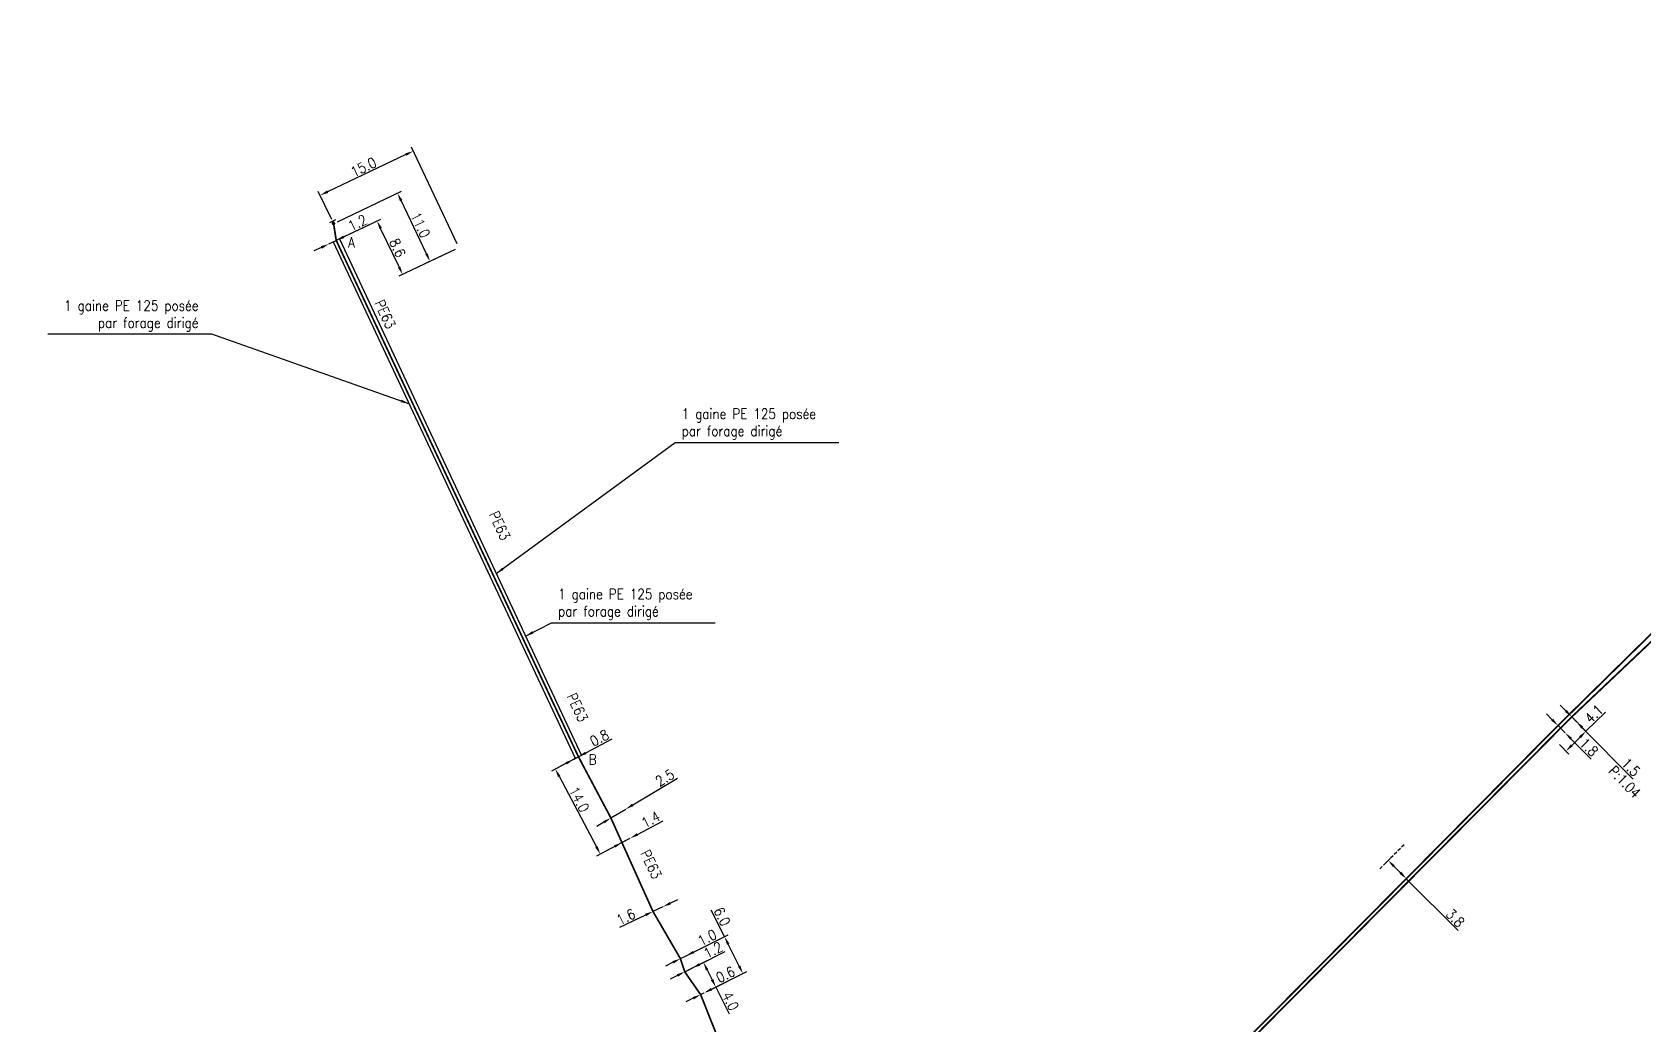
# Model space of a CAD drawing. Header units: millimetres. Extents: x 123014 to 124000, y 123995 to 125000.
# Drawn here: x 123435.6 to 123670.2, y 124435.1 to 124579.6 of the extents above; entities that cross this region are included whole.
import ezdxf
from ezdxf.enums import TextEntityAlignment as Align

# ---------------------------------------------------------------- set-up
doc = ezdxf.new("R2010")
doc.units = ezdxf.units.MM
doc.header["$PDMODE"] = 34
doc.linetypes.add('DASHED', pattern=[0.75, 0.5, -0.25])
doc.layers.get('0').update_dxf_attribs({"linetype": 'CONTINUOUS'})
doc.layers.get('DEFPOINTS').update_dxf_attribs({"linetype": 'CONTINUOUS'})
for name, color, linetype in [('G_110', 6, 'CONTINUOUS'), ('G_120', 4, 'CONTINUOUS'), ('G_300', 7, 'CONTINUOUS'), ('G_340', 7, 'CONTINUOUS'), ('G_400', 7, 'CONTINUOUS')]:
    doc.layers.add(name, color=color, linetype=linetype)
doc.styles.add('G_ROMANS', font='ROMANS.SHX', dxfattribs={"width": 0.75})
doc.styles.get("Standard").update_dxf_attribs({"font": 'romans.shx', "width": 0.85})
doc.linetypes.add('G_typB_AP', pattern='A,5,-0.3,["o",Standard,S=1.5,R=0,X=0,Y=-0.5],-1.65', length=6.95)
doc.linetypes.add('G_typC_AP', pattern='A,5,-0.3,["X",Standard,S=1,R=0,X=0,Y=-0.5],-1.2', length=6.5)
doc.dimstyles.get("Standard").update_dxf_attribs({"dimtxt": 1.5, "dimasz": 1.2, "dimexe": 0.625, "dimexo": 0.625, "dimgap": 0.25, "dimtad": 1, "dimdec": 1, "dimzin": 0, "dimdsep": 46, "dimtxsty": 'Standard', "dimcen": -0.5, "dimadec": 0, "dimazin": 0, "dimtfac": 1, "dimtdec": 1, "dimtmove": 0, "dimatfit": 3, "dimfxl": 0, "dimtolj": 1, "dimtzin": 0, "dimarcsym": 0})

# ---------------------------------------------------------------- blocks, each defined once
blk = doc.blocks.new('*D4')
at = {"layer": 'DEFPOINTS', "color": 0, "linetype": 'Continuous', "transparency": 16777216}
for p in [(123479.86, 124549.28), (123479.86, 124549.28), (123478.77, 124548.76)]:
    blk.add_point(p, dxfattribs=at)
at = {"layer": 'G_400', "color": 0, "linetype": 'Continuous', "lineweight": -2, "transparency": 16777216}
for p, q in [((123480.94, 124549.79), (123484.73, 124551.59)), ((123478.77, 124548.76), (123479.86, 124549.28)), ((123477.69, 124548.25), (123476.61, 124547.74))]:
    blk.add_line(p, q, dxfattribs=at)
at = {"layer": 'G_400', "color": 0, "linetype": 'Continuous', "transparency": 16777216}
for points in [[(123480.86, 124549.97), (123481.03, 124549.61), (123479.86, 124549.28)], [(123477.6, 124548.43), (123477.78, 124548.07), (123478.77, 124548.76)]]:
    blk.add_solid(points, dxfattribs=at)
at = {"layer": 'G_400', "color": 0, "linetype": 'Continuous', "transparency": 16777216, "insert": (123482.95, 124551.85), "char_height": 1.5, "attachment_point": 5, "rotation": 25.3874}
blk.add_mtext('\\A1;1.2', dxfattribs=at)
blk = doc.blocks.new('*D5')
at = {"layer": 'DEFPOINTS', "color": 0, "linetype": 'Continuous', "transparency": 16777216}
for p in [(123485.81, 124552.11), (123479.86, 124549.28), (123497.73, 124548.24)]:
    blk.add_point(p, dxfattribs=at)
at = {"layer": 'G_400', "color": 0, "linetype": 'Continuous', "lineweight": -2, "transparency": 16777216}
for p, q in [((123480.42, 124549.55), (123486.37, 124552.38)), ((123489, 124545.41), (123486.32, 124551.03)), ((123497.17, 124547.97), (123488.95, 124544.06))]:
    blk.add_line(p, q, dxfattribs=at)
at = {"layer": 'G_400', "color": 0, "linetype": 'Continuous', "transparency": 16777216}
for points in [[(123486.51, 124551.11), (123486.14, 124550.94), (123485.81, 124552.11)], [(123489.18, 124545.5), (123488.82, 124545.32), (123489.52, 124544.33)]]:
    blk.add_solid(points, dxfattribs=at)
at = {"layer": 'G_400', "color": 0, "linetype": 'Continuous', "transparency": 16777216, "insert": (123488.78, 124548.2), "char_height": 1.5, "attachment_point": 5, "rotation": 295.4766}
blk.add_mtext('\\A1;8.6', dxfattribs=at)
blk = doc.blocks.new('G_300_12')
at = {"color": 0, "linetype": 'Continuous', "const_width": 0.248, "flags": 128}
blk.add_lwpolyline([(-0.13, 0, 1), (0.13, 0, 1)], format="xyb", close=True, dxfattribs=at)
at = {"linetype": 'Continuous', "style": 'G_ROMANS', "width": 0.75}
blk.add_attdef('P', text='', height=1, dxfattribs=at).set_placement((0, 1.24), align=Align.MIDDLE_CENTER)
at = {"color": 0, "linetype": 'Continuous', "width": 0.75, "flags": 3}
for tag, p in [('DEF_LEG', (0, -5)), ('DEF_COUP', (0, -7.5)), ('DEF_TYPE', (0, -10))]:
    blk.add_attdef(tag, text='', height=1.2, dxfattribs=at).set_placement(p, align=Align.MIDDLE)
blk = doc.blocks.new('G_340_07')
at = {"color": 0, "linetype": 'Continuous', "const_width": 0.25, "flags": 128}
blk.add_lwpolyline([(0, 0), (0.35, 0)], dxfattribs=at)
at = {"color": 0, "linetype": 'Continuous', "flags": 128}
blk.add_lwpolyline([(0.35, -0.5), (0.35, 0.5)], dxfattribs=at)
at = {"color": 0, "linetype": 'Continuous', "width": 0.75, "flags": 3}
for tag, p in [('DEF_LEG', (0, -5)), ('DEF_COUP', (0, -7.5)), ('DEF_TYPE', (0, -10))]:
    blk.add_attdef(tag, text='', height=1.2, dxfattribs=at).set_placement(p, align=Align.MIDDLE)
blk = doc.blocks.new('*D6')
at = {"layer": 'DEFPOINTS', "color": 0, "linetype": 'Continuous', "transparency": 16777216}
for p in [(123488.78, 124556.16), (123479.46, 124551.72), (123497.73, 124548.24)]:
    blk.add_point(p, dxfattribs=at)
at = {"layer": 'G_300', "color": 0, "linetype": 'Continuous', "lineweight": -2, "transparency": 16777216}
for p, q in [((123480.02, 124551.99), (123489.35, 124556.43)), ((123493, 124547.31), (123489.3, 124555.08)), ((123497.17, 124547.97), (123492.95, 124545.96))]:
    blk.add_line(p, q, dxfattribs=at)
at = {"layer": 'G_300', "color": 0, "linetype": 'Continuous', "transparency": 16777216}
for points in [[(123489.48, 124555.16), (123489.12, 124554.99), (123488.78, 124556.16)], [(123493.18, 124547.4), (123492.82, 124547.23), (123493.51, 124546.23)]]:
    blk.add_solid(points, dxfattribs=at)
at = {"layer": 'G_300', "color": 0, "linetype": 'Continuous', "transparency": 16777216, "insert": (123492.1, 124551.53), "char_height": 1.5, "attachment_point": 5, "rotation": 295.4766}
blk.add_mtext('\\A1;11.0', dxfattribs=at)
blk = doc.blocks.new('*D7')
at = {"layer": 'DEFPOINTS', "color": 0, "linetype": 'Continuous', "transparency": 16777216}
for p in [(123477.52, 124555.84), (123479.46, 124551.75), (123497.73, 124548.24)]:
    blk.add_point(p, dxfattribs=at)
at = {"layer": 'G_300', "color": 0, "linetype": 'Continuous', "lineweight": -2, "transparency": 16777216}
for p, q in [((123489.99, 124561.76), (123478.6, 124556.36)), ((123497.46, 124548.8), (123490.8, 124562.84)), ((123479.2, 124552.31), (123477.25, 124556.41))]:
    blk.add_line(p, q, dxfattribs=at)
at = {"layer": 'G_300', "color": 0, "linetype": 'Continuous', "transparency": 16777216}
for points in [[(123489.9, 124561.94), (123490.07, 124561.58), (123491.07, 124562.27)], [(123478.52, 124556.54), (123478.69, 124556.18), (123477.52, 124555.84)]]:
    blk.add_solid(points, dxfattribs=at)
at = {"layer": 'G_300', "color": 0, "linetype": 'Continuous', "transparency": 16777216, "insert": (123483.83, 124559.94), "char_height": 1.5, "attachment_point": 5, "rotation": 25.3874}
blk.add_mtext('\\A1;15.0', dxfattribs=at)
blk = doc.blocks.new('*D19')
at = {"layer": 'DEFPOINTS', "color": 0, "linetype": 'Continuous', "transparency": 16777216}
for p in [(123515.12, 124474.11), (123522.65, 124462.26), (123518.3, 124459.96)]:
    blk.add_point(p, dxfattribs=at)
at = {"layer": 'G_400', "color": 0, "linetype": 'Continuous', "lineweight": -2, "transparency": 16777216}
for p, q in [((123514.57, 124473.82), (123511.2, 124472.04)), ((123512.32, 124471.27), (123517.74, 124461.02)), ((123522.1, 124461.96), (123517.75, 124459.66))]:
    blk.add_line(p, q, dxfattribs=at)
at = {"layer": 'G_400', "color": 0, "linetype": 'Continuous', "transparency": 16777216}
for points in [[(123512.49, 124471.36), (123512.14, 124471.18), (123511.76, 124472.33)], [(123517.92, 124461.11), (123517.56, 124460.92), (123518.3, 124459.96)]]:
    blk.add_solid(points, dxfattribs=at)
at = {"layer": 'G_400', "color": 0, "linetype": 'Continuous', "transparency": 16777216, "insert": (123515.22, 124467.91), "char_height": 1.5, "attachment_point": 5, "rotation": 297.8707}
blk.add_mtext('\\A1;14.0', dxfattribs=at)
blk = doc.blocks.new('*D20')
at = {"layer": 'DEFPOINTS', "color": 0, "linetype": 'Continuous', "transparency": 16777216}
for p in [(123515.12, 124474.11), (123514.41, 124473.74), (123514.41, 124473.74)]:
    blk.add_point(p, dxfattribs=at)
at = {"layer": 'G_400', "color": 0, "linetype": 'Continuous', "lineweight": -2, "transparency": 16777216}
for p, q in [((123516.18, 124474.67), (123520.05, 124476.72)), ((123514.41, 124473.74), (123515.12, 124474.11)), ((123513.35, 124473.18), (123512.29, 124472.62))]:
    blk.add_line(p, q, dxfattribs=at)
at = {"layer": 'G_400', "color": 0, "linetype": 'Continuous', "transparency": 16777216}
for points in [[(123516.09, 124474.85), (123516.28, 124474.5), (123515.12, 124474.11)], [(123513.26, 124473.35), (123513.45, 124473), (123514.41, 124473.74)]]:
    blk.add_solid(points, dxfattribs=at)
at = {"layer": 'G_400', "color": 0, "linetype": 'Continuous', "transparency": 16777216, "insert": (123518.18, 124476.86), "char_height": 1.5, "attachment_point": 5, "rotation": 27.8707}
blk.add_mtext('\\A1;0.8', dxfattribs=at)
blk = doc.blocks.new('*D97')
at = {"layer": 'DEFPOINTS', "color": 0, "linetype": 'Continuous', "transparency": 16777216}
for p in [(123657.75, 124478.66), (123658.8, 124477.59), (123658.8, 124477.59)]:
    blk.add_point(p, dxfattribs=at)
at = {"layer": 'G_120', "color": 0, "linetype": 'Continuous', "lineweight": -2, "transparency": 16777216}
for p, q in [((123656.9, 124479.51), (123656.06, 124480.36)), ((123657.75, 124478.66), (123658.8, 124477.59)), ((123659.64, 124476.74), (123662.59, 124473.76))]:
    blk.add_line(p, q, dxfattribs=at)
at = {"layer": 'G_120', "color": 0, "linetype": 'Continuous', "transparency": 16777216}
for points in [[(123657.04, 124479.65), (123656.76, 124479.37), (123657.75, 124478.66)], [(123659.79, 124476.88), (123659.5, 124476.6), (123658.8, 124477.59)]]:
    blk.add_solid(points, dxfattribs=at)
at = {"layer": 'G_120', "color": 0, "linetype": 'Continuous', "transparency": 16777216, "insert": (123662.25, 124475.52), "char_height": 1.5, "attachment_point": 5, "rotation": 314.6814}
blk.add_mtext('\\A1;1.8', dxfattribs=at)
blk = doc.blocks.new('*D99')
at = {"layer": 'DEFPOINTS', "color": 0, "linetype": 'Continuous', "transparency": 16777216}
for p in [(123633.02, 124459.03), (123633.75, 124459.76), (123636.39, 124457.1)]:
    blk.add_point(p, dxfattribs=at)
at = {"layer": 'G_120', "color": 0, "linetype": 'Continuous', "lineweight": -2, "transparency": 16777216}
for p, q in [((123633.3, 124459.32), (123632.57, 124458.59)), ((123633.86, 124458.18), (123634.82, 124457.23)), ((123635.95, 124456.66), (123635.22, 124455.93)), ((123635.66, 124456.37), (123643.19, 124448.81))]:
    blk.add_line(p, q, dxfattribs=at)
at = {"layer": 'G_120', "color": 0, "linetype": 'Continuous', "transparency": 16777216}
for points in [[(123634, 124458.32), (123633.72, 124458.04), (123633.02, 124459.03)], [(123634.96, 124457.37), (123634.67, 124457.08), (123635.66, 124456.37)]]:
    blk.add_solid(points, dxfattribs=at)
at = {"layer": 'G_120', "color": 0, "linetype": 'Continuous', "transparency": 16777216, "insert": (123642.78, 124450.64), "char_height": 1.5, "attachment_point": 5, "rotation": 314.8649}
blk.add_mtext('\\A1;3.8', dxfattribs=at)
blk = doc.blocks.new('*D112')
at = {"layer": 'DEFPOINTS', "color": 0, "linetype": 'Continuous', "transparency": 16777216}
for p in [(123522.65, 124462.26), (123522.65, 124462.26), (123521.46, 124461.63)]:
    blk.add_point(p, dxfattribs=at)
at = {"layer": 'G_120', "color": 0, "linetype": 'Continuous', "lineweight": -2, "transparency": 16777216}
for p, q in [((123523.71, 124462.82), (123527.47, 124464.8)), ((123521.46, 124461.63), (123522.65, 124462.26)), ((123520.4, 124461.06), (123519.34, 124460.5))]:
    blk.add_line(p, q, dxfattribs=at)
at = {"layer": 'G_120', "color": 0, "linetype": 'Continuous', "transparency": 16777216}
for points in [[(123523.62, 124462.99), (123523.81, 124462.64), (123522.65, 124462.26)], [(123520.3, 124461.24), (123520.49, 124460.89), (123521.46, 124461.63)]]:
    blk.add_solid(points, dxfattribs=at)
at = {"layer": 'G_120', "color": 0, "linetype": 'Continuous', "transparency": 16777216, "insert": (123525.65, 124464.98), "char_height": 1.5, "attachment_point": 5, "rotation": 27.8707}
blk.add_mtext('\\A1;1.4', dxfattribs=at)
blk = doc.blocks.new('*D113')
at = {"layer": 'DEFPOINTS', "color": 0, "linetype": 'Continuous', "transparency": 16777216}
for p in [(123530.61, 124442.82), (123533.41, 124439.74), (123535.11, 124440.6)]:
    blk.add_point(p, dxfattribs=at)
at = {"layer": 'G_120', "color": 0, "linetype": 'Continuous', "lineweight": -2, "transparency": 16777216}
for p, q in [((123531.17, 124443.1), (123533.89, 124444.45)), ((123533.86, 124443.1), (123534.58, 124441.67)), ((123533.97, 124440.02), (123535.67, 124440.88)), ((123535.11, 124440.6), (123537.07, 124436.69))]:
    blk.add_line(p, q, dxfattribs=at)
at = {"layer": 'G_120', "color": 0, "linetype": 'Continuous', "transparency": 16777216}
for points in [[(123534.04, 124443.19), (123533.68, 124443.01), (123533.33, 124444.18)], [(123534.76, 124441.76), (123534.4, 124441.58), (123535.11, 124440.6)]]:
    blk.add_solid(points, dxfattribs=at)
at = {"layer": 'G_120', "color": 0, "linetype": 'Continuous', "transparency": 16777216, "insert": (123537.25, 124438.55), "char_height": 1.5, "attachment_point": 5, "rotation": 296.5393}
blk.add_mtext('\\A1;4.0', dxfattribs=at)
blk = doc.blocks.new('*D114')
at = {"layer": 'DEFPOINTS', "color": 0, "linetype": 'Continuous', "transparency": 16777216}
for p in [(123529.97, 124444.73), (123539.07, 124442.57), (123533.41, 124439.74)]:
    blk.add_point(p, dxfattribs=at)
at = {"layer": 'G_120', "color": 0, "linetype": 'Continuous', "lineweight": -2, "transparency": 16777216}
for p, q in [((123536.39, 124447.94), (123534.46, 124451.79)), ((123530.53, 124445.01), (123536.94, 124448.22)), ((123538.53, 124443.64), (123536.92, 124446.86)), ((123533.97, 124440.02), (123539.63, 124442.85))]:
    blk.add_line(p, q, dxfattribs=at)
at = {"layer": 'G_120', "color": 0, "linetype": 'Continuous', "transparency": 16777216}
for points in [[(123537.1, 124446.95), (123536.74, 124446.77), (123536.39, 124447.94)], [(123538.71, 124443.73), (123538.35, 124443.55), (123539.07, 124442.57)]]:
    blk.add_solid(points, dxfattribs=at)
at = {"layer": 'G_120', "color": 0, "linetype": 'Continuous', "transparency": 16777216, "insert": (123536.05, 124450.85), "char_height": 1.5, "attachment_point": 5, "rotation": 296.5393}
blk.add_mtext('\\A1;6.0', dxfattribs=at)
blk = doc.blocks.new('*D115')
at = {"layer": 'DEFPOINTS', "color": 0, "linetype": 'Continuous', "transparency": 16777216}
for p in [(123529.97, 124444.73), (123530.82, 124445.16), (123530.82, 124445.16)]:
    blk.add_point(p, dxfattribs=at)
at = {"layer": 'G_120', "color": 0, "linetype": 'Continuous', "lineweight": -2, "transparency": 16777216}
for p, q in [((123531.89, 124445.69), (123535.64, 124447.57)), ((123528.9, 124444.2), (123527.82, 124443.66)), ((123529.97, 124444.73), (123530.82, 124445.16))]:
    blk.add_line(p, q, dxfattribs=at)
at = {"layer": 'G_120', "color": 0, "linetype": 'Continuous', "transparency": 16777216}
for points in [[(123531.8, 124445.87), (123531.98, 124445.52), (123530.82, 124445.16)], [(123528.81, 124444.38), (123528.99, 124444.02), (123529.97, 124444.73)]]:
    blk.add_solid(points, dxfattribs=at)
at = {"layer": 'G_120', "color": 0, "linetype": 'Continuous', "transparency": 16777216, "insert": (123533.86, 124447.79), "char_height": 1.5, "attachment_point": 5, "rotation": 26.5393}
blk.add_mtext('\\A1;1.0', dxfattribs=at)
blk = doc.blocks.new('*D116')
at = {"layer": 'DEFPOINTS', "color": 0, "linetype": 'Continuous', "transparency": 16777216}
for p in [(123530.61, 124442.82), (123531.68, 124443.35), (123531.68, 124443.35)]:
    blk.add_point(p, dxfattribs=at)
at = {"layer": 'G_120', "color": 0, "linetype": 'Continuous', "lineweight": -2, "transparency": 16777216}
for p, q in [((123532.76, 124443.89), (123536.5, 124445.76)), ((123529.53, 124442.28), (123528.46, 124441.74)), ((123530.61, 124442.82), (123531.68, 124443.35))]:
    blk.add_line(p, q, dxfattribs=at)
at = {"layer": 'G_120', "color": 0, "linetype": 'Continuous', "transparency": 16777216}
for points in [[(123532.67, 124444.07), (123532.84, 124443.71), (123531.68, 124443.35)], [(123529.45, 124442.46), (123529.62, 124442.1), (123530.61, 124442.82)]]:
    blk.add_solid(points, dxfattribs=at)
at = {"layer": 'G_120', "color": 0, "linetype": 'Continuous', "transparency": 16777216, "insert": (123534.72, 124445.99), "char_height": 1.5, "attachment_point": 5, "rotation": 26.5393}
blk.add_mtext('\\A1;1.2', dxfattribs=at)
blk = doc.blocks.new('*D117')
at = {"layer": 'DEFPOINTS', "color": 0, "linetype": 'Continuous', "transparency": 16777216}
for p in [(123532.91, 124439.5), (123533.41, 124439.74), (123533.41, 124439.74)]:
    blk.add_point(p, dxfattribs=at)
at = {"layer": 'G_120', "color": 0, "linetype": 'Continuous', "lineweight": -2, "transparency": 16777216}
for p, q in [((123534.48, 124440.28), (123538.39, 124442.23)), ((123531.84, 124438.96), (123530.77, 124438.43)), ((123532.91, 124439.5), (123533.41, 124439.74))]:
    blk.add_line(p, q, dxfattribs=at)
at = {"layer": 'G_120', "color": 0, "linetype": 'Continuous', "transparency": 16777216}
for points in [[(123531.75, 124439.14), (123531.93, 124438.78), (123532.91, 124439.5)], [(123534.39, 124440.46), (123534.57, 124440.1), (123533.41, 124439.74)]]:
    blk.add_solid(points, dxfattribs=at)
at = {"layer": 'G_120', "color": 0, "linetype": 'Continuous', "transparency": 16777216, "insert": (123536.53, 124442.42), "char_height": 1.5, "attachment_point": 5, "rotation": 26.5393}
blk.add_mtext('\\A1;0.6', dxfattribs=at)
blk = doc.blocks.new('*D118')
at = {"layer": 'DEFPOINTS', "color": 0, "linetype": 'Continuous', "transparency": 16777216}
for p in [(123525.97, 124451.59), (123527.42, 124452.28), (123527.42, 124452.28)]:
    blk.add_point(p, dxfattribs=at)
at = {"layer": 'G_120', "color": 0, "linetype": 'Continuous', "lineweight": -2, "transparency": 16777216}
for p, q in [((123528.5, 124452.8), (123529.58, 124453.32)), ((123524.89, 124451.08), (123521.11, 124449.27)), ((123527.42, 124452.28), (123525.97, 124451.59))]:
    blk.add_line(p, q, dxfattribs=at)
at = {"layer": 'G_120', "color": 0, "linetype": 'Continuous', "transparency": 16777216}
for points in [[(123528.41, 124452.98), (123528.58, 124452.62), (123527.42, 124452.28)], [(123524.8, 124451.26), (123524.98, 124450.9), (123525.97, 124451.59)]]:
    blk.add_solid(points, dxfattribs=at)
at = {"layer": 'G_120', "color": 0, "linetype": 'Continuous', "transparency": 16777216, "insert": (123522.03, 124450.82), "char_height": 1.5, "attachment_point": 5, "rotation": 25.5319}
blk.add_mtext('\\A1;1.6', dxfattribs=at)
blk = doc.blocks.new('*D177')
at = {"layer": 'DEFPOINTS', "color": 0, "linetype": 'Continuous', "transparency": 16777216}
for p in [(123659.75, 124479.92), (123657.53, 124476.33), (123658.9, 124474.94)]:
    blk.add_point(p, dxfattribs=at)
at = {"layer": 'G_110', "color": 0, "linetype": 'Continuous', "lineweight": -2, "transparency": 16777216}
for p, q in [((123660.18, 124479.48), (123662.26, 124477.37)), ((123661.82, 124477.82), (123664.67, 124480.63)), ((123659.75, 124475.78), (123660.96, 124476.98)), ((123657.96, 124475.89), (123659.33, 124474.5))]:
    blk.add_line(p, q, dxfattribs=at)
at = {"layer": 'G_110', "color": 0, "linetype": 'Continuous', "transparency": 16777216}
for points in [[(123660.82, 124477.12), (123661.1, 124476.83), (123661.82, 124477.82)], [(123659.61, 124475.93), (123659.89, 124475.64), (123658.9, 124474.94)]]:
    blk.add_solid(points, dxfattribs=at)
at = {"layer": 'G_110', "color": 0, "linetype": 'Continuous', "transparency": 16777216, "insert": (123662.97, 124480.36), "char_height": 1.5, "attachment_point": 5, "rotation": 44.5626}
blk.add_mtext('\\A1;4.1', dxfattribs=at)
blk = doc.blocks.new('*D178')
at = {"layer": 'DEFPOINTS', "color": 0, "linetype": 'Continuous', "transparency": 16777216}
for p in [(123659.75, 124479.92), (123660.45, 124479.21), (123660.45, 124479.21)]:
    blk.add_point(p, dxfattribs=at)
at = {"layer": 'G_110', "color": 0, "linetype": 'Continuous', "lineweight": -2, "transparency": 16777216}
for p, q in [((123658.9, 124480.78), (123658.06, 124481.63)), ((123659.75, 124479.92), (123660.45, 124479.21)), ((123661.29, 124478.35), (123668.69, 124470.84))]:
    blk.add_line(p, q, dxfattribs=at)
at = {"layer": 'G_110', "color": 0, "linetype": 'Continuous', "transparency": 16777216}
for points in [[(123659.05, 124480.92), (123658.76, 124480.64), (123659.75, 124479.92)], [(123661.43, 124478.5), (123661.15, 124478.21), (123660.45, 124479.21)]]:
    blk.add_solid(points, dxfattribs=at)
at = {"layer": 'G_110', "color": 0, "linetype": 'Continuous', "transparency": 16777216, "insert": (123668.36, 124472.6), "char_height": 1.5, "attachment_point": 5, "rotation": 314.5626}
blk.add_mtext('\\A1;1.5', dxfattribs=at)
blk = doc.blocks.new('*D185')
at = {"layer": 'DEFPOINTS', "color": 0, "linetype": 'Continuous', "transparency": 16777216}
for p in [(123519.85, 124465.21), (123522, 124466.49), (123522, 124466.49)]:
    blk.add_point(p, dxfattribs=at)
at = {"layer": 'G_120', "color": 0, "linetype": 'Continuous', "lineweight": -2, "transparency": 16777216}
for p, q in [((123523.03, 124467.11), (123529.57, 124471.02)), ((123518.82, 124464.59), (123517.79, 124463.97)), ((123519.85, 124465.21), (123522, 124466.49))]:
    blk.add_line(p, q, dxfattribs=at)
at = {"layer": 'G_120', "color": 0, "linetype": 'Continuous', "transparency": 16777216}
for points in [[(123522.92, 124467.28), (123523.13, 124466.93), (123522, 124466.49)], [(123518.72, 124464.76), (123518.92, 124464.42), (123519.85, 124465.21)]]:
    blk.add_solid(points, dxfattribs=at)
at = {"layer": 'G_120', "color": 0, "linetype": 'Continuous', "transparency": 16777216, "insert": (123527.7, 124471.07), "char_height": 1.5, "attachment_point": 5, "rotation": 30.9033}
blk.add_mtext('\\A1;2.5', dxfattribs=at)

msp = doc.modelspace()

# ---------------------------------------------------------------- linework, layer by layer
at = {"layer": 'G_110', "linetype": 'G_typC_AP', "const_width": 0.25, "flags": 128}
msp.add_lwpolyline([(123107.35, 124000), (123108.2, 124000.8), (123108.2, 124000.8, -0.024688), (123115.83, 124007.44), (123115.83, 124007.44), (123130.12, 124018.62), (123130.12, 124018.62), (123170.07, 124049.04), (123170.07, 124049.04), (123205.42, 124076.33), (123232.07, 124096.41), (123268.69, 124124.48), (123268.69, 124124.48), (123268.69, 124124.48), (123326.2, 124169.7, 0.013019), (123364.43, 124201.57), (123395.88, 124229.21), (123395.88, 124229.21, 0.006553), (123405.59, 124237.99), (123526.44, 124350.78), (123544.17, 124367.33), (123570.29, 124388.8), (123570.29, 124388.8), (123570.29, 124388.8), (123601.85, 124421.9), (123613.33, 124433.18), (123659.75, 124479.92), (123659.75, 124479.92), (123659.75, 124479.92), (123676.75, 124496.02), (123705.26, 124524.09), (123705.26, 124524.09), (123738.33, 124557.22), (123795.47, 124613.39), (123817.47, 124635.2), (123854.62, 124672.44, -0.170473), (123860.59, 124675.32)], format="xyb", dxfattribs=at)
at = {"layer": 'G_120', "linetype": 'G_typB_AP', "const_width": 0.25, "flags": 128}
msp.add_lwpolyline([(123563.6, 124396.19), (123570.28, 124389.51), (123570.63, 124389.88), (123570.63, 124389.88), (123578.3, 124397.92), (123601.5, 124422.25), (123612.98, 124433.53), (123636.39, 124457.1), (123657.75, 124478.66), (123692.88, 124513.22), (123696.5, 124516.68), (123709.6, 124529.21), (123729.7, 124549.51), (123739.2, 124559.1), (123774.01, 124593.31), (123800.93, 124619.37), (123804.95, 124623.37)], dxfattribs=at)
msp.add_lwpolyline([(123479.47, 124551.74), (123479.86, 124549.27), (123515.13, 124474.1), (123519.85, 124465.21, -0.013397), (123519.85, 124465.21), (123519.85, 124465.21), (123519.85, 124465.21), (123521.46, 124461.62), (123525.98, 124451.59), (123529.97, 124444.73), (123530.61, 124442.81), (123532.92, 124439.49), (123536.72, 124429.93), (123538.8, 124425.82), (123551.55, 124402.06), (123553.16, 124399.05, 0.377779), (123561.42, 124396.38), (123561.42, 124396.38), (123561.63, 124396.16)], format="xyb", dxfattribs=at)
at = {"layer": 'G_120', "color": 7, "linetype": 'DASHED', "flags": 128}
msp.add_lwpolyline([(123631.79, 124457.81), (123635.42, 124461.43)], dxfattribs=at)
at = {"layer": 'G_400', "color": 7, "linetype": 'CONTINUOUS'}
for p, q in [((123479.41, 124549.06), (123479.86, 124549.28)), ((123479.41, 124549.06), (123514.67, 124473.9)), ((123480.31, 124549.49), (123479.86, 124549.28)), ((123480.31, 124549.49), (123515.57, 124474.32)), ((123514.67, 124473.9), (123515.12, 124474.11)), ((123515.57, 124474.32), (123515.12, 124474.11))]:
    msp.add_line(p, q, dxfattribs=at)

# ---------------------------------------------------------------- block references
at = {"layer": 'G_300', "rotation": 114.5763102139905}
msp.add_blockref('G_300_12', (123479.46, 124551.75), dxfattribs=at)
at = {"layer": 'G_340', "rotation": 115.3874367663632}
msp.add_blockref('G_340_07', (123479.46, 124551.75), dxfattribs=at)

# ---------------------------------------------------------------- texts
at = {"layer": 'G_110', "linetype": 'Continuous', "width": 0.85}
msp.add_text('P:1.04', height=1.5, rotation=314.5151, dxfattribs=at).set_placement((123667.45, 124470.47), align=Align.MIDDLE)
at = {"layer": 'G_120', "linetype": 'Continuous', "width": 0.85}
for p in [(123485.39, 124540.2), (123502.06, 124509.41), (123513.38, 124482.96)]:
    msp.add_text('PE63', height=1.5, rotation=294.9699, dxfattribs=at).set_placement(p)
msp.add_text('PE63', height=1.5, rotation=295.5319, dxfattribs=at).set_placement((123525.71, 124458.46), align=Align.MIDDLE)
at = {"layer": 'G_400', "linetype": 'Continuous', "width": 0.85}
for s, p in [('A', (123481.6, 124548.25)), ('B', (123516.61, 124472.97))]:
    msp.add_text(s, height=1.5, dxfattribs=at).set_placement(p)
at = {"layer": 'G_400', "linetype": 'Continuous', "char_height": 1.5}
for insert, attachment_point in [((123459.81, 124540.54), 3), ((123530.16, 124524.79), 1), ((123512.17, 124498.55), 1)]:
    msp.add_mtext('1 gaine PE 125 posée\\Ppar forage dirigé', dxfattribs=dict(at, insert=insert, attachment_point=attachment_point))

# ---------------------------------------------------------------- dimensions: what is measured, and where the dimension line sits
at = {"layer": 'G_110', "linetype": 'Continuous'}
dim = msp.add_linear_dim(base=(123658.9, 124474.94), p1=(123659.75, 124479.92), p2=(123657.53, 124476.33), angle=44.5626, dimstyle='Standard', dxfattribs=at)
dim.commit()
dim.dimension.update_dxf_attribs({"geometry": '*D177', "text_midpoint": (123663.67, 124479.65), "dimtype": 160})
dim = msp.add_linear_dim(base=(123660.45, 124479.21), p1=(123659.75, 124479.92), p2=(123660.45, 124479.21), angle=134.5626, text='1.5', dimstyle='Standard', dxfattribs=at)
dim.commit()
dim.dimension.update_dxf_attribs({"geometry": '*D178', "text_midpoint": (123667.64, 124471.9), "dimtype": 160})
at = {"layer": 'G_120', "linetype": 'Continuous'}
dim = msp.add_linear_dim(base=(123658.8, 124477.59), p1=(123657.75, 124478.66), p2=(123658.8, 124477.59), angle=134.6814, text='1.8', dimstyle='Standard', dxfattribs=at)
dim.commit()
dim.dimension.update_dxf_attribs({"geometry": '*D97', "text_midpoint": (123661.54, 124474.82), "dimtype": 160})
for base, p1, p2, angle, picture, middle in [((123522, 124466.49), (123519.85, 124465.21), (123522, 124466.49), 210.9033, '*D185', (123528.21, 124470.21)), ((123522.65, 124462.26), (123521.46, 124461.63), (123522.65, 124462.26), 207.8707, '*D112', (123526.12, 124464.09)), ((123633.0165, 124459.0328), (123636.3917, 124457.1012), (123633.7463, 124459.7591), 314.8649, '*D99', (123642.068, 124449.9385)), ((123527.42, 124452.28), (123525.97, 124451.59), (123527.42, 124452.28), 205.5319, '*D118', (123522.46, 124449.92)), ((123539.07, 124442.57), (123529.97, 124444.73), (123533.41, 124439.74), 116.5393, '*D114', (123535.15, 124450.4)), ((123530.82, 124445.16), (123529.97, 124444.73), (123530.82, 124445.16), 206.5393, '*D115', (123534.3, 124446.9)), ((123531.68, 124443.35), (123530.61, 124442.82), (123531.68, 124443.35), 206.5393, '*D116', (123535.17, 124445.09)), ((123535.11, 124440.6), (123530.61, 124442.82), (123533.41, 124439.74), 116.5393, '*D113', (123536.36, 124438.1)), ((123533.4062, 124439.7433), (123532.9142, 124439.4976), (123533.4062, 124439.7433), 206.5393, '*D117', (123536.9719, 124441.5242))]:
    dim = msp.add_linear_dim(base=base, p1=p1, p2=p2, angle=angle, dimstyle='Standard', dxfattribs=at)
    dim.commit()
    dim.dimension.update_dxf_attribs({"geometry": picture, "text_midpoint": middle, "dimtype": 160})
at = {"layer": 'G_300', "linetype": 'Continuous'}
for base, p2, angle, picture, middle in [((123477.52, 124555.84), (123479.46, 124551.75), 25.3874, '*D7', (123484.26, 124559.04)), ((123488.78, 124556.16), (123479.46, 124551.72), 295.4766, '*D6', (123491.19, 124551.1))]:
    dim = msp.add_linear_dim(base=base, p1=(123497.73, 124548.24), p2=p2, angle=angle, dimstyle='Standard', dxfattribs=at)
    dim.commit()
    dim.dimension.update_dxf_attribs({"geometry": picture, "text_midpoint": middle, "dimtype": 160})
at = {"layer": 'G_400', "linetype": 'Continuous'}
for base, p1, p2, angle, picture, middle, dimtype in [((123479.86, 124549.28), (123478.77, 124548.76), (123479.86, 124549.28), 25.3874, '*D4', (123483.38, 124550.95), 161), ((123485.81, 124552.11), (123497.73, 124548.24), (123479.86, 124549.28), 295.4766, '*D5', (123487.88, 124547.77), 160), ((123514.41, 124473.74), (123515.12, 124474.11), (123514.41, 124473.74), 27.8707, '*D20', (123518.65, 124475.97), 160), ((123518.3, 124459.96), (123515.12, 124474.11), (123522.65, 124462.26), 117.8707, '*D19', (123514.34, 124467.45), 160)]:
    dim = msp.add_linear_dim(base=base, p1=p1, p2=p2, angle=angle, dimstyle='Standard', dxfattribs=at)
    dim.commit()
    dim.dimension.update_dxf_attribs({"geometry": picture, "text_midpoint": middle, "dimtype": dimtype})

# ---------------------------------------------------------------- leaders
at = {"layer": 'G_400', "linetype": 'Continuous', "annotation_type": 0, "has_hookline": 1, "text_width": 22.4}
for points, hookline_direction in [([(123490.45, 124525.51), (123461.74, 124535.61), (123460.54, 124535.61)], 1), ([(123503.15, 124500.77), (123529.19, 124519.86), (123530.39, 124519.86)], 0), ([(123507.42, 124491.67), (123511.2, 124493.62), (123512.4, 124493.62)], 0)]:
    msp.add_leader(points, dimstyle='Standard', override={"dimgap": 0.25, "dimtad": 1}, dxfattribs=dict(at, hookline_direction=hookline_direction))

doc.saveas('drawing.dxf')
